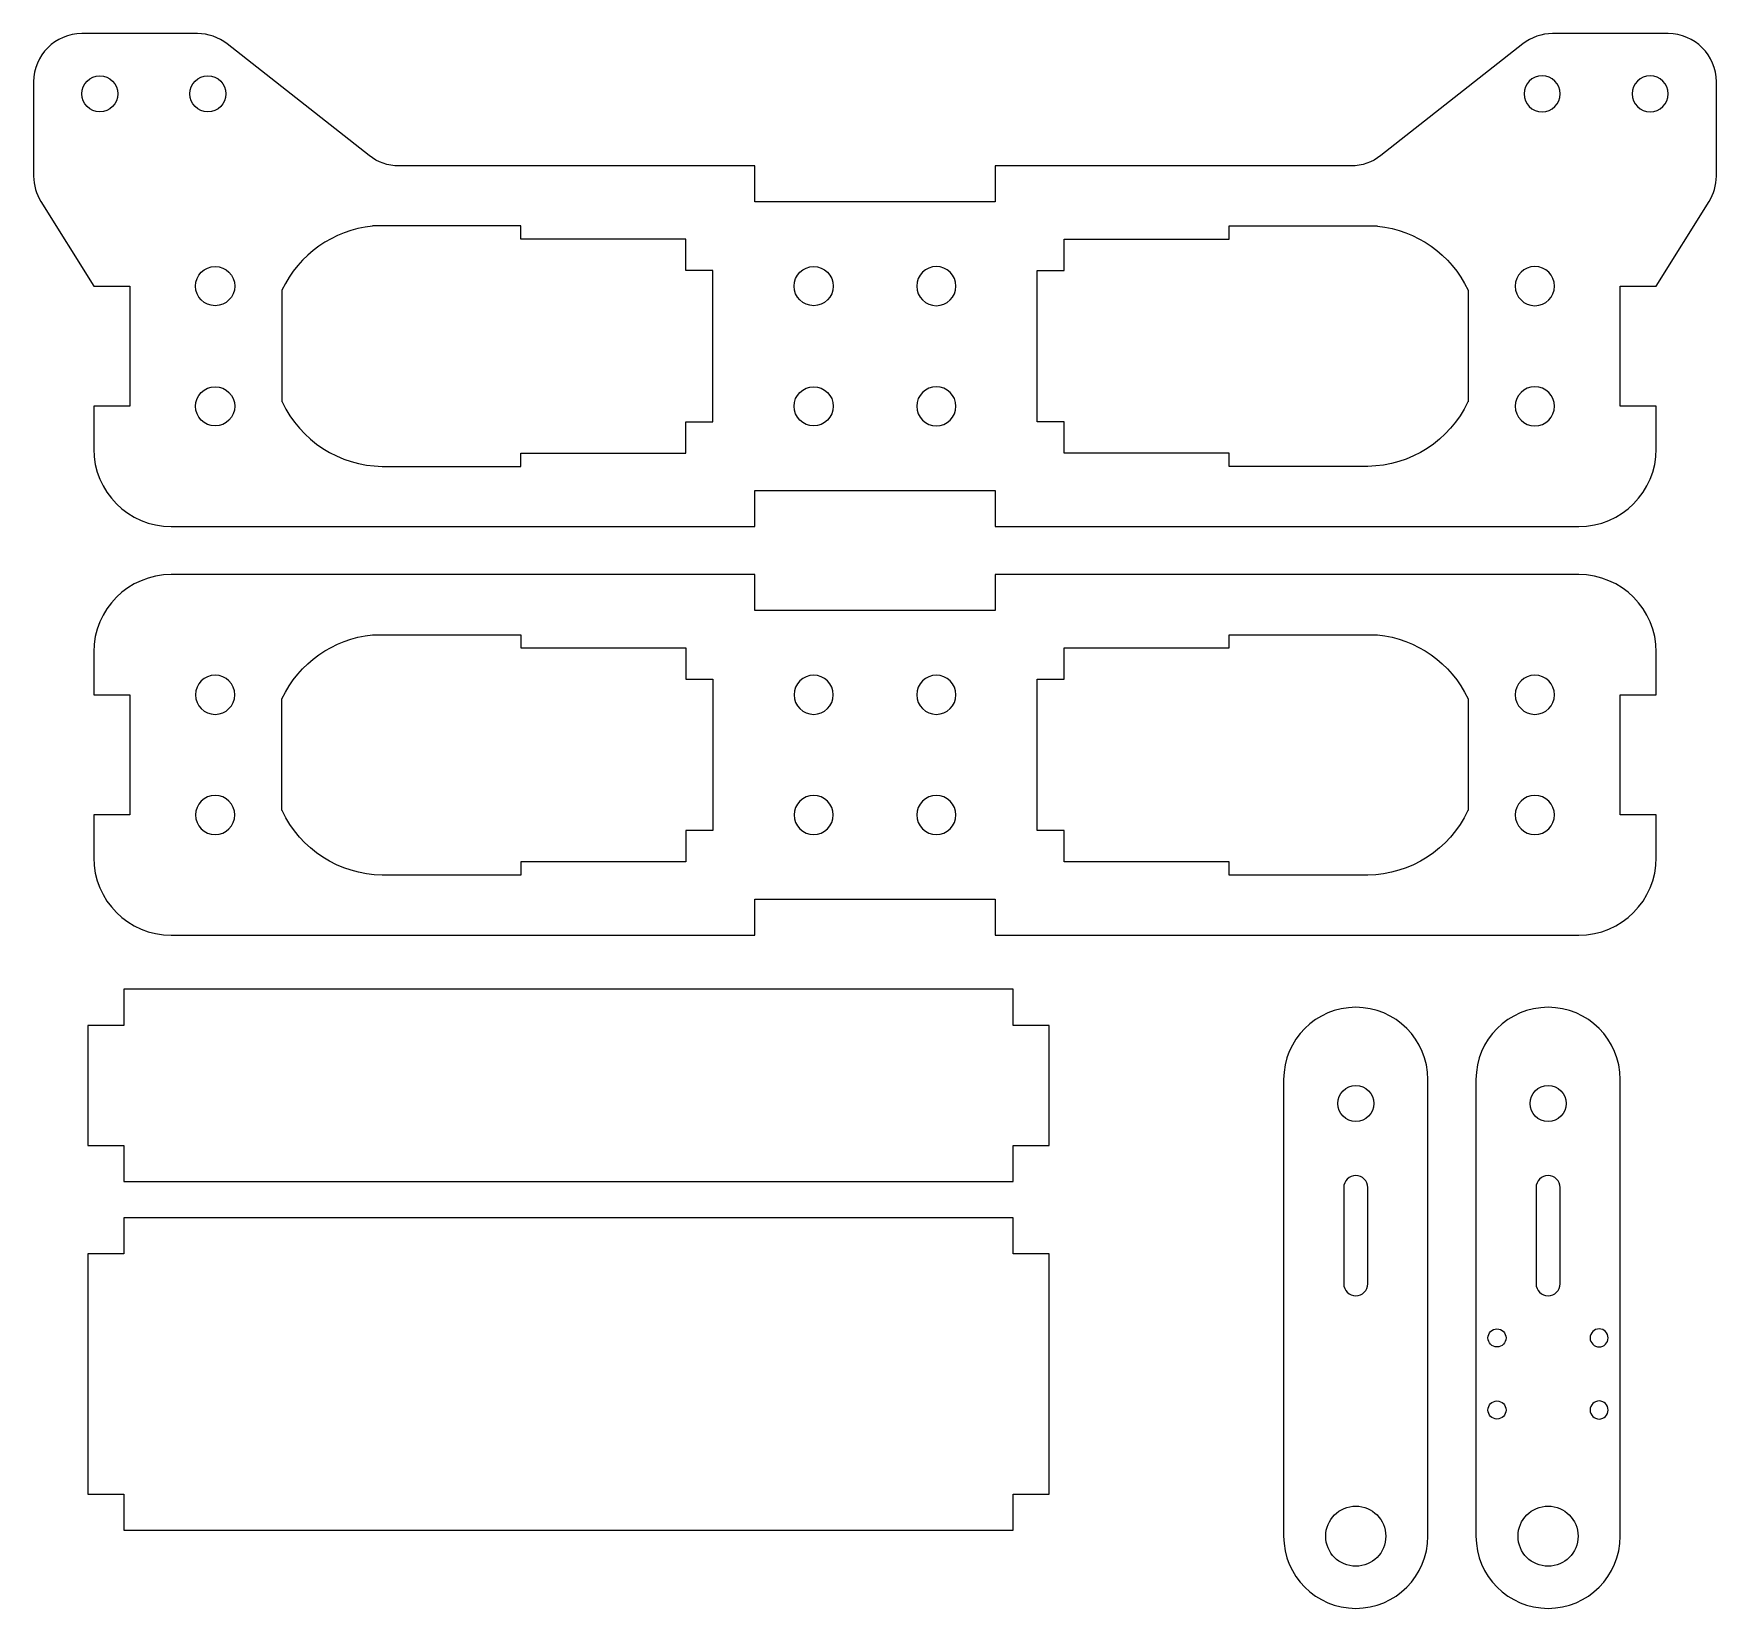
# Model space of a CAD drawing. Extents: x -70 to 70, y -186 to -55.
import ezdxf

# ---------------------------------------------------------------- set-up
doc = ezdxf.new("R2010")
doc.units = 0
doc.layers.add('DEFAULT', color=7, linetype='CONTINUOUS')

msp = doc.modelspace()

# ---------------------------------------------------------------- linework, layer by layer
at = {"layer": 'DEFAULT'}
for p, q in [((-56.38, -55), (-66, -55)), ((-42.09, -65.15), (-53.91, -55.85)), ((53.91, -55.85), (42.09, -65.15)), ((66, -55), (56.38, -55)), ((-70, -59), (-70, -66.85)), ((70, -66.85), (70, -59)), ((-10, -66), (-39.62, -66)), ((-10, -69), (-10, -66)), ((39.62, -66), (10, -66)), ((10, -66), (10, -69)), ((-69.39, -68.97), (-65, -76)), ((10, -69), (-10, -69)), ((65, -76), (69.39, -68.97)), ((-29.46, -71), (-41.82, -71)), ((-29.46, -72.1), (-29.46, -71)), ((29.46, -72.1), (29.46, -71)), ((29.46, -71), (41.82, -71)), ((-15.74, -72.1), (-29.46, -72.1)), ((-15.74, -74.7), (-15.74, -72.1)), ((15.74, -74.7), (15.74, -72.1)), ((15.74, -72.1), (29.46, -72.1)), ((-13.49, -74.7), (-15.74, -74.7)), ((-13.49, -87.3), (-13.49, -74.7)), ((13.49, -87.3), (13.49, -74.7)), ((13.49, -74.7), (15.74, -74.7)), ((-65, -76), (-62, -76)), ((-62, -76), (-62, -86)), ((-49.34, -76.33), (-49.34, -85.64)), ((49.34, -76.33), (49.34, -85.64)), ((62, -86), (62, -76)), ((62, -76), (65, -76)), ((-62, -86), (-65, -86)), ((-65, -86), (-65, -89.55)), ((65, -86), (62, -86)), ((65, -89.55), (65, -86)), ((-15.74, -89.9), (-15.74, -87.3)), ((-15.74, -87.3), (-13.49, -87.3)), ((15.74, -87.3), (13.49, -87.3)), ((15.74, -89.9), (15.74, -87.3)), ((-41, -91), (-29.46, -91)), ((-29.46, -91), (-29.46, -89.9)), ((-29.46, -89.9), (-15.74, -89.9)), ((29.46, -89.9), (15.74, -89.9)), ((29.46, -91), (29.46, -89.9)), ((41, -91), (29.46, -91)), ((-10, -96), (-10, -93)), ((-10, -93), (10, -93)), ((10, -93), (10, -96)), ((-58.55, -96), (-10, -96)), ((10, -96), (58.55, -96)), ((-10, -100), (-58.55, -100)), ((-10, -103), (-10, -100)), ((58.55, -100), (10, -100)), ((10, -100), (10, -103)), ((10, -103), (-10, -103)), ((-41.82, -105), (-29.46, -105)), ((-29.46, -105), (-29.46, -106.1)), ((29.46, -106.1), (29.46, -105)), ((29.46, -105), (41.82, -105)), ((-29.46, -106.1), (-15.74, -106.1)), ((-15.74, -106.1), (-15.74, -108.7)), ((15.74, -108.7), (15.74, -106.1)), ((15.74, -106.1), (29.46, -106.1)), ((-65, -106.45), (-65, -110)), ((65, -110), (65, -106.45)), ((-15.74, -108.7), (-13.49, -108.7)), ((-13.49, -108.7), (-13.49, -121.3)), ((13.49, -121.3), (13.49, -108.7)), ((13.49, -108.7), (15.74, -108.7)), ((-65, -110), (-62, -110)), ((-62, -110), (-62, -120)), ((-49.34, -119.64), (-49.34, -110.33)), ((49.34, -110.33), (49.34, -119.64)), ((62, -120), (62, -110)), ((62, -110), (65, -110)), ((-62, -120), (-65, -120)), ((-65, -120), (-65, -123.55)), ((65, -120), (62, -120)), ((65, -123.55), (65, -120)), ((-13.49, -121.3), (-15.74, -121.3)), ((-15.74, -121.3), (-15.74, -123.9)), ((15.74, -121.3), (13.49, -121.3)), ((15.74, -123.9), (15.74, -121.3)), ((-15.74, -123.9), (-29.46, -123.9)), ((-29.46, -123.9), (-29.46, -125)), ((29.46, -123.9), (15.74, -123.9)), ((29.46, -125), (29.46, -123.9)), ((-29.46, -125), (-41, -125)), ((41, -125), (29.46, -125)), ((-10, -130), (-10, -127)), ((-10, -127), (10, -127)), ((10, -127), (10, -130)), ((-58.55, -130), (-10, -130)), ((10, -130), (58.55, -130)), ((11.5, -134.5), (-62.5, -134.5)), ((-62.5, -134.5), (-62.5, -137.5)), ((11.5, -137.5), (11.5, -134.5)), ((-62.5, -137.5), (-65.5, -137.5)), ((-65.5, -137.5), (-65.5, -147.5)), ((14.5, -137.5), (11.5, -137.5)), ((14.5, -147.5), (14.5, -137.5)), ((34, -142), (34, -180)), ((46, -180), (46, -142)), ((50, -142), (50, -180)), ((62, -180), (62, -142)), ((-65.5, -147.5), (-62.5, -147.5)), ((-62.5, -147.5), (-62.5, -150.5)), ((11.5, -150.5), (11.5, -147.5)), ((11.5, -147.5), (14.5, -147.5)), ((-62.5, -150.5), (11.5, -150.5)), ((39, -151), (39, -159)), ((41, -159), (41, -151)), ((55, -151), (55, -159)), ((57, -159), (57, -151)), ((11.5, -153.5), (-62.5, -153.5)), ((-62.5, -153.5), (-62.5, -156.5)), ((11.5, -156.5), (11.5, -153.5)), ((-62.5, -156.5), (-65.5, -156.5)), ((-65.5, -156.5), (-65.5, -176.5)), ((14.5, -156.5), (11.5, -156.5)), ((14.5, -176.5), (14.5, -156.5)), ((-65.5, -176.5), (-62.5, -176.5)), ((-62.5, -176.5), (-62.5, -179.5)), ((11.5, -179.5), (11.5, -176.5)), ((11.5, -176.5), (14.5, -176.5)), ((-62.5, -179.5), (11.5, -179.5))]:
    msp.add_line(p, q, dxfattribs=at)
for centre, radius in [((-64.5, -60), 1.5), ((-55.5, -60), 1.5), ((-54.9, -76), 1.63), ((-5.1, -76), 1.63), ((-54.9, -86), 1.63), ((-5.1, -86), 1.63), ((40, -144), 1.5), ((56, -144), 1.5), ((51.75, -163.5), 0.75), ((51.75, -169.5), 0.75), ((40, -180), 2.5), ((56, -180), 2.5)]:
    msp.add_circle(centre, radius, dxfattribs=at)
at = {"layer": 'DEFAULT', "extrusion": (0, 0, -1)}
for centre, radius in [((-55.5, -60), 1.5), ((-64.5, -60), 1.5), ((-5.1, -76), 1.63), ((-54.9, -76), 1.63), ((-5.1, -86), 1.63), ((-54.9, -86), 1.63), ((54.9, -110), 1.63), ((5.1, -110), 1.63), ((-5.1, -110), 1.63), ((-54.9, -110), 1.63), ((54.9, -120), 1.63), ((5.1, -120), 1.63), ((-5.1, -120), 1.63), ((-54.9, -120), 1.63), ((-60.25, -163.5), 0.75), ((-60.25, -169.5), 0.75)]:
    msp.add_circle(centre, radius, dxfattribs=at)
at = {"layer": 'DEFAULT'}
for centre, radius, start, end in [((-66, -59), 4, 90, 180), ((-56.38, -59), 4, 51.8428, 90), ((56.38, -59), 4, 90, 128.1572), ((66, -59), 4, 0, 90), ((-66, -66.85), 4, 180, 212.0054), ((66, -66.85), 4, 327.9946, 0), ((-40.83, -80.37), 9.42, 96.0217, 154.585), ((-40.87, -81.64), 9.36, 205.2686, 269.2323), ((-58.55, -89.55), 6.45, 180, 270), ((58.55, -89.55), 6.45, 270, 360), ((-58.55, -106.45), 6.45, 90, 180), ((58.55, -106.45), 6.45, 360, 90), ((-58.55, -123.55), 6.45, 180, 270), ((58.55, -123.55), 6.45, 270, 0), ((40, -142), 6, 0, 180), ((56, -142), 6, 0, 180), ((40, -151), 1, 0, 180), ((56, -151), 1, 0, 180), ((40, -159), 1, 180, 0), ((56, -159), 1, 180, 0), ((40, -180), 6, 180, 0), ((56, -180), 6, 180, 0)]:
    msp.add_arc(centre, radius, start, end, dxfattribs=at)
at = {"layer": 'DEFAULT', "extrusion": (0, 0, -1)}
for centre, radius, start, end in [((39.62, -62), 4, 270, 308.1572), ((-39.62, -62), 4, 231.8428, 270), ((-40.83, -80.37), 9.42, 96.0217, 154.585), ((-40.87, -81.64), 9.36, 205.2686, 269.2323), ((40.83, -114.37), 9.42, 25.415, 83.9783), ((-40.83, -114.37), 9.42, 96.0217, 154.585), ((40.87, -115.64), 9.36, 270.7677, 334.7314), ((-40.87, -115.64), 9.36, 205.2686, 269.2323)]:
    msp.add_arc(centre, radius, start, end, dxfattribs=at)

doc.saveas('drawing.dxf')
